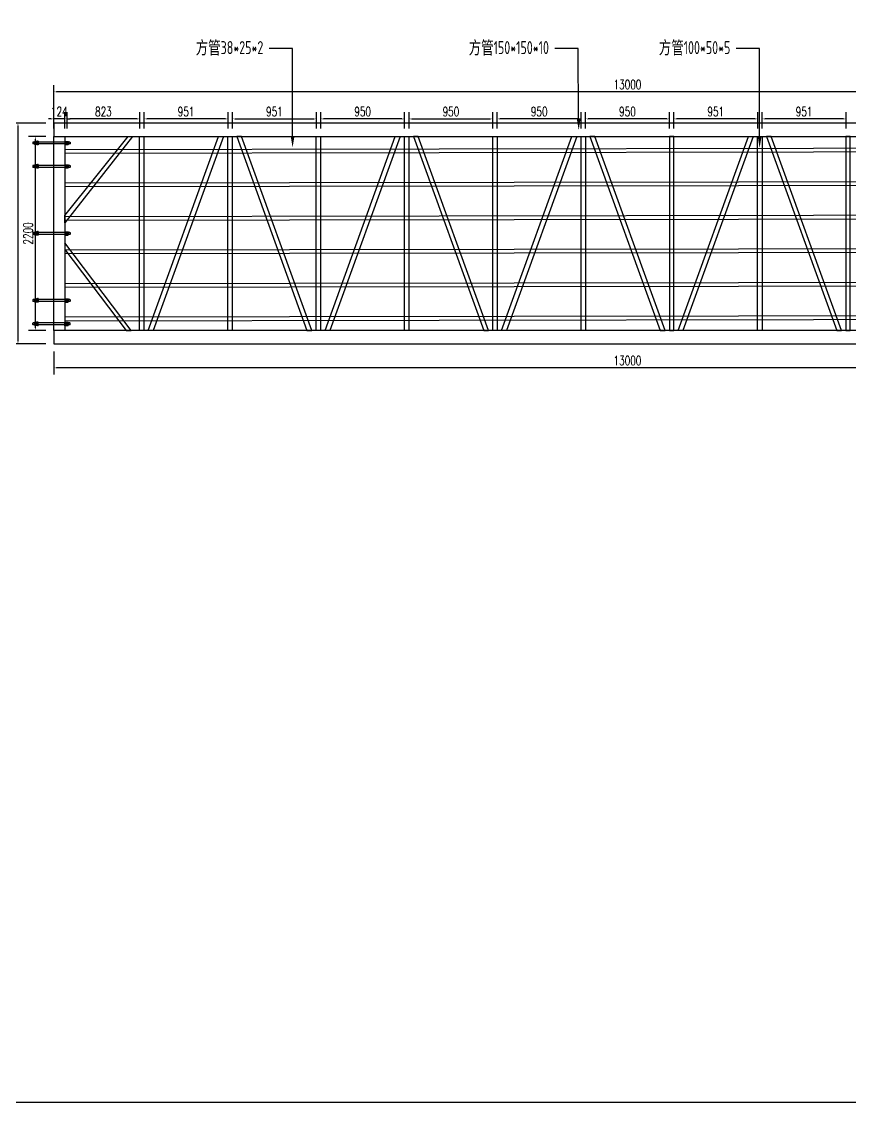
# Model space of a CAD drawing. Header units: millimetres. Extents: x -2430464 to 225692, y -180 to 1805330.
# Drawn here: x -665481 to -656090, y 468490 to 480741 of the extents above; entities that cross this region are included whole.
import ezdxf
from ezdxf import colors
from ezdxf.entities.mleader import LeaderData, LeaderLine
from ezdxf.math import Vec2, Vec3

# ---------------------------------------------------------------- set-up
doc = ezdxf.new("R2010")
doc.units = ezdxf.units.MM
doc.header["$LTSCALE"] = 1000
doc.layers.get('0').update_dxf_attribs({"linetype": 'CONTINUOUS'})
doc.layers.get('DEFPOINTS').update_dxf_attribs({"linetype": 'CONTINUOUS'})
for name, color, linetype in [('W-bridge approach引桥', 4, 'CONTINUOUS'), ('方管150X150X12', 3, 'CONTINUOUS'), ('结构', 1, 'CONTINUOUS')]:
    doc.layers.add(name, color=color, linetype=linetype)
doc.layers.add('成片房屋', color=1, linetype='CONTINUOUS', lineweight=0)
doc.styles.get("Standard").update_dxf_attribs({"font": 'tssdeng.shx', "width": 0.7, "bigfont": 'hztxt.shx'})
doc.styles.add('STANDARD_T3', font='simplex.shx', dxfattribs={"width": 0.7, "bigfont": 'gbcbig.shx'})
doc.dimstyles.new('W&&30', dxfattribs={"dimtxt": 105, "dimasz": 30, "dimexe": 75, "dimexo": 90, "dimgap": 30, "dimtad": 1, "dimdec": 0, "dimzin": 0, "dimdsep": 46, "dimtxsty": 'STANDARD_T3', "dimcen": 0.09, "dimclrd": 1, "dimclre": 1, "dimclrt": 7, "dimazin": 2, "dimtfac": 1, "dimtdec": 0, "dimtix": 1, "dimtmove": 2, "dimatfit": 3, "dimfxl": 0, "dimtolj": 1, "dimtzin": 0, "dimarcsym": 0})

# ---------------------------------------------------------------- blocks, each defined once
blk = doc.blocks.new('*D2914')
at = {"layer": 'DEFPOINTS', "color": 0, "transparency": 16777216}
for p in [(-657090, 479638), (-657090, 479440), (-656139, 479440)]:
    blk.add_point(p, dxfattribs=at)
at = {"layer": '成片房屋', "color": 1, "lineweight": -2, "transparency": 16777216}
for p, q in [((-657090, 479530), (-657090, 479713)), ((-656169, 479638), (-657060, 479638)), ((-656139, 479530), (-656139, 479713))]:
    blk.add_line(p, q, dxfattribs=at)
at = {"layer": '成片房屋', "color": 1, "transparency": 16777216}
for points in [[(-657060, 479643), (-657060, 479633), (-657090, 479638)], [(-656169, 479643), (-656169, 479633), (-656139, 479638)]]:
    blk.add_solid(points, dxfattribs=at)
at = {"layer": '成片房屋', "color": 7, "transparency": 16777216, "insert": (-656614, 479721), "char_height": 105, "attachment_point": 5, "style": 'STANDARD_T3'}
blk.add_mtext('\\A1;951', dxfattribs=at)
blk = doc.blocks.new('*D2915')
at = {"layer": 'DEFPOINTS', "color": 0, "transparency": 16777216}
for p in [(-658091, 479638), (-658091, 479440), (-657140, 479440)]:
    blk.add_point(p, dxfattribs=at)
at = {"layer": '成片房屋', "color": 1, "lineweight": -2, "transparency": 16777216}
for p, q in [((-658091, 479530), (-658091, 479713)), ((-657170, 479638), (-658061, 479638)), ((-657140, 479530), (-657140, 479713))]:
    blk.add_line(p, q, dxfattribs=at)
at = {"layer": '成片房屋', "color": 1, "transparency": 16777216}
for points in [[(-658061, 479643), (-658061, 479633), (-658091, 479638)], [(-657170, 479643), (-657170, 479633), (-657140, 479638)]]:
    blk.add_solid(points, dxfattribs=at)
at = {"layer": '成片房屋', "color": 7, "transparency": 16777216, "insert": (-657615, 479721), "char_height": 105, "attachment_point": 5, "style": 'STANDARD_T3'}
blk.add_mtext('\\A1;951', dxfattribs=at)
blk = doc.blocks.new('*D2916')
at = {"layer": 'DEFPOINTS', "color": 0, "transparency": 16777216}
for p in [(-659091, 479638), (-659091, 479440), (-658141, 479440)]:
    blk.add_point(p, dxfattribs=at)
at = {"layer": '成片房屋', "color": 1, "lineweight": -2, "transparency": 16777216}
for p, q in [((-659091, 479530), (-659091, 479713)), ((-658171, 479638), (-659061, 479638)), ((-658141, 479530), (-658141, 479713))]:
    blk.add_line(p, q, dxfattribs=at)
at = {"layer": '成片房屋', "color": 1, "transparency": 16777216}
for points in [[(-659061, 479643), (-659061, 479633), (-659091, 479638)], [(-658171, 479643), (-658171, 479633), (-658141, 479638)]]:
    blk.add_solid(points, dxfattribs=at)
at = {"layer": '成片房屋', "color": 7, "transparency": 16777216, "insert": (-658616, 479721), "char_height": 105, "attachment_point": 5, "style": 'STANDARD_T3'}
blk.add_mtext('\\A1;950', dxfattribs=at)
blk = doc.blocks.new('*D2917')
at = {"layer": 'DEFPOINTS', "color": 0, "transparency": 16777216}
for p in [(-662091, 479638), (-662091, 479440), (-661141, 479440)]:
    blk.add_point(p, dxfattribs=at)
at = {"layer": '成片房屋', "color": 1, "lineweight": -2, "transparency": 16777216}
for p, q in [((-662091, 479530), (-662091, 479713)), ((-661171, 479638), (-662061, 479638)), ((-661141, 479530), (-661141, 479713))]:
    blk.add_line(p, q, dxfattribs=at)
at = {"layer": '成片房屋', "color": 1, "transparency": 16777216}
for points in [[(-662061, 479643), (-662061, 479633), (-662091, 479638)], [(-661171, 479643), (-661171, 479633), (-661141, 479638)]]:
    blk.add_solid(points, dxfattribs=at)
at = {"layer": '成片房屋', "color": 7, "transparency": 16777216, "insert": (-661616, 479721), "char_height": 105, "attachment_point": 5, "style": 'STANDARD_T3'}
blk.add_mtext('\\A1;950', dxfattribs=at)
blk = doc.blocks.new('*D2918')
at = {"layer": 'DEFPOINTS', "color": 0, "transparency": 16777216}
for p in [(-662141, 479638), (-663092, 479440), (-662141, 479440)]:
    blk.add_point(p, dxfattribs=at)
at = {"layer": '成片房屋', "color": 1, "lineweight": -2, "transparency": 16777216}
for p, q in [((-663092, 479530), (-663092, 479713)), ((-663062, 479638), (-662171, 479638)), ((-662141, 479530), (-662141, 479713))]:
    blk.add_line(p, q, dxfattribs=at)
at = {"layer": '成片房屋', "color": 1, "transparency": 16777216}
for points in [[(-663062, 479643), (-663062, 479633), (-663092, 479638)], [(-662171, 479643), (-662171, 479633), (-662141, 479638)]]:
    blk.add_solid(points, dxfattribs=at)
at = {"layer": '成片房屋', "color": 7, "transparency": 16777216, "insert": (-662616, 479721), "char_height": 105, "attachment_point": 5, "style": 'STANDARD_T3'}
blk.add_mtext('\\A1;951', dxfattribs=at)
blk = doc.blocks.new('*D2919')
at = {"layer": 'DEFPOINTS', "color": 0, "transparency": 16777216}
for p in [(-664093, 479638), (-664093, 479440), (-663142, 479440)]:
    blk.add_point(p, dxfattribs=at)
at = {"layer": '成片房屋', "color": 1, "lineweight": -2, "transparency": 16777216}
for p, q in [((-664093, 479530), (-664093, 479713)), ((-663172, 479638), (-664063, 479638)), ((-663142, 479530), (-663142, 479713))]:
    blk.add_line(p, q, dxfattribs=at)
at = {"layer": '成片房屋', "color": 1, "transparency": 16777216}
for points in [[(-664063, 479643), (-664063, 479633), (-664093, 479638)], [(-663172, 479643), (-663172, 479633), (-663142, 479638)]]:
    blk.add_solid(points, dxfattribs=at)
at = {"layer": '成片房屋', "color": 7, "transparency": 16777216, "insert": (-663617, 479721), "char_height": 105, "attachment_point": 5, "style": 'STANDARD_T3'}
blk.add_mtext('\\A1;951', dxfattribs=at)
blk = doc.blocks.new('*D3056')
at = {"layer": 'DEFPOINTS', "color": 0, "transparency": 16777216}
for p in [(-665116, 479638), (-665116, 479440), (-664992, 479440)]:
    blk.add_point(p, dxfattribs=at)
at = {"layer": '成片房屋', "color": 1, "lineweight": -2, "transparency": 16777216}
for p, q in [((-665146, 479638), (-665176, 479638)), ((-665116, 479530), (-665116, 479713)), ((-664992, 479638), (-665116, 479638)), ((-664992, 479530), (-664992, 479713)), ((-664962, 479638), (-664932, 479638))]:
    blk.add_line(p, q, dxfattribs=at)
at = {"layer": '成片房屋', "color": 1, "transparency": 16777216}
for points in [[(-665146, 479643), (-665146, 479633), (-665116, 479638)], [(-664962, 479643), (-664962, 479633), (-664992, 479638)]]:
    blk.add_solid(points, dxfattribs=at)
at = {"layer": '成片房屋', "color": 7, "transparency": 16777216, "insert": (-665054, 479721), "char_height": 105, "attachment_point": 5, "style": 'STANDARD_T3'}
blk.add_mtext('\\A1;124', dxfattribs=at)
blk = doc.blocks.new('*D2921')
at = {"layer": 'DEFPOINTS', "color": 0, "transparency": 16777216}
for p in [(-665116, 477090), (-652116, 477090), (-665116, 476816)]:
    blk.add_point(p, dxfattribs=at)
at = {"layer": '成片房屋', "color": 1, "lineweight": -2, "transparency": 16777216}
for p, q in [((-665116, 477000), (-665116, 476741)), ((-652116, 477000), (-652116, 476741)), ((-652146, 476816), (-665086, 476816))]:
    blk.add_line(p, q, dxfattribs=at)
at = {"layer": '成片房屋', "color": 1, "transparency": 16777216}
for points in [[(-665086, 476821), (-665086, 476811), (-665116, 476816)], [(-652146, 476821), (-652146, 476811), (-652116, 476816)]]:
    blk.add_solid(points, dxfattribs=at)
at = {"layer": '成片房屋', "color": 7, "transparency": 16777216, "insert": (-658616, 476899), "char_height": 105, "attachment_point": 5, "style": 'STANDARD_T3'}
blk.add_mtext('\\A1;13000', dxfattribs=at)
blk = doc.blocks.new('*D3057')
at = {"layer": 'DEFPOINTS', "color": 0, "transparency": 16777216}
for p in [(-665116, 479945), (-665116, 479590), (-652116, 479590)]:
    blk.add_point(p, dxfattribs=at)
at = {"layer": '成片房屋', "color": 1, "lineweight": -2, "transparency": 16777216}
for p, q in [((-665116, 479680), (-665116, 480020)), ((-652116, 479680), (-652116, 480020)), ((-652146, 479945), (-665086, 479945))]:
    blk.add_line(p, q, dxfattribs=at)
at = {"layer": '成片房屋', "color": 1, "transparency": 16777216}
for points in [[(-665086, 479950), (-665086, 479940), (-665116, 479945)], [(-652146, 479950), (-652146, 479940), (-652116, 479945)]]:
    blk.add_solid(points, dxfattribs=at)
at = {"layer": '成片房屋', "color": 7, "transparency": 16777216, "insert": (-658616, 480028), "char_height": 105, "attachment_point": 5, "style": 'STANDARD_T3'}
blk.add_mtext('\\A1;13000', dxfattribs=at)
blk = doc.blocks.new('*D3058')
at = {"layer": 'DEFPOINTS', "color": 0, "transparency": 16777216}
for p in [(-665116, 479440), (-665326, 477240), (-665116, 477240)]:
    blk.add_point(p, dxfattribs=at)
at = {"layer": '成片房屋', "color": 1, "lineweight": -2, "transparency": 16777216}
for p, q in [((-665206, 479440), (-665401, 479440)), ((-665326, 479410), (-665326, 477270)), ((-665206, 477240), (-665401, 477240))]:
    blk.add_line(p, q, dxfattribs=at)
at = {"layer": '成片房屋', "color": 1, "transparency": 16777216}
for points in [[(-665331, 479410), (-665321, 479410), (-665326, 479440)], [(-665331, 477270), (-665321, 477270), (-665326, 477240)]]:
    blk.add_solid(points, dxfattribs=at)
at = {"layer": '成片房屋', "color": 7, "transparency": 16777216, "insert": (-665408, 478340), "char_height": 105, "attachment_point": 5, "rotation": 90, "style": 'STANDARD_T3'}
blk.add_mtext('\\A1;2200', dxfattribs=at)
blk = doc.blocks.new('*D3059')
at = {"layer": 'DEFPOINTS', "color": 0, "transparency": 16777216}
for p in [(-665116, 479590), (-665522, 477090), (-665116, 477090)]:
    blk.add_point(p, dxfattribs=at)
at = {"layer": '成片房屋', "color": 1, "lineweight": -2, "transparency": 16777216}
for p, q in [((-665206, 479590), (-665597, 479590)), ((-665522, 479560), (-665522, 477120)), ((-665206, 477090), (-665597, 477090))]:
    blk.add_line(p, q, dxfattribs=at)
at = {"layer": '成片房屋', "color": 1, "transparency": 16777216}
for points in [[(-665527, 479560), (-665517, 479560), (-665522, 479590)], [(-665527, 477120), (-665517, 477120), (-665522, 477090)]]:
    blk.add_solid(points, dxfattribs=at)
at = {"layer": '成片房屋', "color": 7, "transparency": 16777216, "insert": (-665604, 478340), "char_height": 105, "attachment_point": 5, "rotation": 90, "style": 'STANDARD_T3'}
blk.add_mtext('\\A1;2500', dxfattribs=at)
blk = doc.blocks.new('*D2908')
at = {"layer": 'DEFPOINTS', "color": 0, "transparency": 16777216}
for p in [(-664966, 479638), (-664966, 479440), (-664143, 479440)]:
    blk.add_point(p, dxfattribs=at)
at = {"layer": '成片房屋', "color": 1, "lineweight": -2, "transparency": 16777216}
for p, q in [((-664966, 479530), (-664966, 479713)), ((-664173, 479638), (-664936, 479638)), ((-664143, 479530), (-664143, 479713))]:
    blk.add_line(p, q, dxfattribs=at)
at = {"layer": '成片房屋', "color": 1, "transparency": 16777216}
for points in [[(-664936, 479643), (-664936, 479633), (-664966, 479638)], [(-664173, 479643), (-664173, 479633), (-664143, 479638)]]:
    blk.add_solid(points, dxfattribs=at)
at = {"layer": '成片房屋', "color": 7, "transparency": 16777216, "insert": (-664554, 479721), "char_height": 105, "attachment_point": 5, "style": 'STANDARD_T3'}
blk.add_mtext('\\A1;823', dxfattribs=at)
blk = doc.blocks.new('*D2909')
at = {"layer": 'DEFPOINTS', "color": 0, "transparency": 16777216}
for p in [(-660141, 479638), (-661091, 479440), (-660141, 479440)]:
    blk.add_point(p, dxfattribs=at)
at = {"layer": '成片房屋', "color": 1, "lineweight": -2, "transparency": 16777216}
for p, q in [((-661091, 479530), (-661091, 479713)), ((-661061, 479638), (-660171, 479638)), ((-660141, 479530), (-660141, 479713))]:
    blk.add_line(p, q, dxfattribs=at)
at = {"layer": '成片房屋', "color": 1, "transparency": 16777216}
for points in [[(-661061, 479643), (-661061, 479633), (-661091, 479638)], [(-660171, 479643), (-660171, 479633), (-660141, 479638)]]:
    blk.add_solid(points, dxfattribs=at)
at = {"layer": '成片房屋', "color": 7, "transparency": 16777216, "insert": (-660616, 479721), "char_height": 105, "attachment_point": 5, "style": 'STANDARD_T3'}
blk.add_mtext('\\A1;950', dxfattribs=at)
blk = doc.blocks.new('*D2910')
at = {"layer": 'DEFPOINTS', "color": 0, "transparency": 16777216}
for p in [(-660091, 479638), (-660091, 479440), (-659141, 479440)]:
    blk.add_point(p, dxfattribs=at)
at = {"layer": '成片房屋', "color": 1, "lineweight": -2, "transparency": 16777216}
for p, q in [((-660091, 479530), (-660091, 479713)), ((-659171, 479638), (-660061, 479638)), ((-659141, 479530), (-659141, 479713))]:
    blk.add_line(p, q, dxfattribs=at)
at = {"layer": '成片房屋', "color": 1, "transparency": 16777216}
for points in [[(-660061, 479643), (-660061, 479633), (-660091, 479638)], [(-659171, 479643), (-659171, 479633), (-659141, 479638)]]:
    blk.add_solid(points, dxfattribs=at)
at = {"layer": '成片房屋', "color": 7, "transparency": 16777216, "insert": (-659616, 479721), "char_height": 105, "attachment_point": 5, "style": 'STANDARD_T3'}
blk.add_mtext('\\A1;950', dxfattribs=at)
blk = doc.blocks.new('*U2833')
at = {"layer": 'W-bridge approach引桥', "color": 0}
blk.add_lwpolyline([(-6363, 29), (6363, 9), (6363, -29), (-6363, -9)], close=True, dxfattribs=at)
blk = doc.blocks.new('*U2834')
at = {"color": 0, "linetype": 'ByBlock', "lineweight": -2, "transparency": 16777216}
for p in [(0, 0), (0, -380), (0, -760), (0, -1140), (0, -1520), (0, -1900)]:
    blk.add_blockref('*U2833', p, dxfattribs=at)

msp = doc.modelspace()

# ---------------------------------------------------------------- linework, layer by layer
msp.add_lwpolyline([(-731236.81, 499898.83), (-646425.27, 499898.83), (-646425.27, 468489.87), (-731236.81, 468489.87)], close=True)
for points in [[(-665349.9, 479376.07), (-665351.96, 479374.01)], [(-665351.96, 479374.01), (-665351.96, 479356.14)], [(-665349.9, 479354.07), (-665351.96, 479356.14)], [(-664934.02, 479376.07), (-665349.9, 479376.07)], [(-664934.02, 479354.07), (-665349.9, 479354.07)], [(-665333.21, 479378.57), (-665333.21, 479351.58)], [(-665319.46, 479383.07), (-665330.46, 479383.07)], [(-665319.46, 479374.07), (-665330.46, 479374.07)], [(-665319.46, 479356.08), (-665330.46, 479356.08)], [(-665319.46, 479347.08), (-665330.46, 479347.08)], [(-665316.71, 479378.57), (-665316.71, 479351.58)], [(-665316.71, 479378.57), (-665316.71, 479351.58)], [(-665302.96, 479383.07), (-665313.96, 479383.07)], [(-665302.96, 479374.07), (-665313.96, 479374.07)], [(-665302.96, 479356.08), (-665313.96, 479356.08)], [(-665302.96, 479347.08), (-665313.96, 479347.08)], [(-665300.21, 479385.7), (-665300.21, 479344.45)], [(-665296.08, 479385.7), (-665300.21, 479385.7)], [(-665300.21, 479378.57), (-665300.21, 479351.58)], [(-665296.08, 479344.45), (-665300.21, 479344.45)], [(-665296.08, 479385.7), (-665296.08, 479344.45)], [(-665296.08, 479385.7), (-665296.08, 479344.45)], [(-665291.96, 479385.7), (-665296.08, 479385.7)], [(-665291.96, 479344.45), (-665296.08, 479344.45)], [(-665291.96, 479385.7), (-665291.96, 479344.45)], [(-664991.96, 479385.7), (-664987.83, 479385.7)], [(-664991.96, 479385.7), (-664991.96, 479344.45)], [(-664991.96, 479344.45), (-664987.83, 479344.45)], [(-664987.83, 479385.7), (-664983.71, 479385.7)], [(-664987.83, 479385.7), (-664987.83, 479344.45)], [(-664987.83, 479385.7), (-664987.83, 479344.45)], [(-664987.83, 479344.45), (-664983.71, 479344.45)], [(-664983.71, 479385.7), (-664983.71, 479344.45)], [(-664983.71, 479378.57), (-664983.71, 479351.58)], [(-664980.96, 479383.07), (-664969.96, 479383.07)], [(-664980.96, 479374.07), (-664969.96, 479374.07)], [(-664980.96, 479356.08), (-664969.96, 479356.08)], [(-664980.96, 479347.08), (-664969.96, 479347.08)], [(-664967.21, 479378.57), (-664967.21, 479351.58)], [(-664967.21, 479378.57), (-664967.21, 479351.58)], [(-664964.46, 479383.07), (-664953.46, 479383.07)], [(-664964.46, 479374.07), (-664953.46, 479374.07)], [(-664964.46, 479356.08), (-664953.46, 479356.08)], [(-664964.46, 479347.08), (-664953.46, 479347.08)], [(-664950.71, 479378.57), (-664950.71, 479351.58)], [(-664934.02, 479376.07), (-664931.96, 479374.01)], [(-664934.02, 479354.07), (-664931.96, 479356.14)], [(-664931.96, 479374.01), (-664931.96, 479356.14)], [(-665349.9, 479111.13), (-665351.96, 479109.07)], [(-665351.96, 479109.07), (-665351.96, 479091.19)], [(-665349.9, 479089.13), (-665351.96, 479091.19)], [(-664934.02, 479111.13), (-665349.9, 479111.13)], [(-664934.02, 479089.13), (-665349.9, 479089.13)], [(-665333.21, 479113.62), (-665333.21, 479086.64)], [(-665319.46, 479118.12), (-665330.46, 479118.12)], [(-665319.46, 479109.13), (-665330.46, 479109.13)], [(-665319.46, 479091.13), (-665330.46, 479091.13)], [(-665319.46, 479082.14), (-665330.46, 479082.14)], [(-665316.71, 479113.62), (-665316.71, 479086.64)], [(-665316.71, 479113.62), (-665316.71, 479086.64)], [(-665302.96, 479118.12), (-665313.96, 479118.12)], [(-665302.96, 479109.13), (-665313.96, 479109.13)], [(-665302.96, 479091.13), (-665313.96, 479091.13)], [(-665302.96, 479082.14), (-665313.96, 479082.14)], [(-665300.21, 479120.75), (-665300.21, 479079.5)], [(-665296.08, 479120.75), (-665300.21, 479120.75)], [(-665300.21, 479113.62), (-665300.21, 479086.64)], [(-665296.08, 479079.5), (-665300.21, 479079.5)], [(-665296.08, 479120.75), (-665296.08, 479079.5)], [(-665296.08, 479120.75), (-665296.08, 479079.5)], [(-665291.96, 479120.75), (-665296.08, 479120.75)], [(-665291.96, 479079.5), (-665296.08, 479079.5)], [(-665291.96, 479120.75), (-665291.96, 479079.5)], [(-664991.96, 479120.75), (-664987.83, 479120.75)], [(-664991.96, 479120.75), (-664991.96, 479079.5)], [(-664991.96, 479079.5), (-664987.83, 479079.5)], [(-664987.83, 479120.75), (-664983.71, 479120.75)], [(-664987.83, 479120.75), (-664987.83, 479079.5)], [(-664987.83, 479120.75), (-664987.83, 479079.5)], [(-664987.83, 479079.5), (-664983.71, 479079.5)], [(-664983.71, 479120.75), (-664983.71, 479079.5)], [(-664983.71, 479113.62), (-664983.71, 479086.64)], [(-664980.96, 479118.12), (-664969.96, 479118.12)], [(-664980.96, 479109.13), (-664969.96, 479109.13)], [(-664980.96, 479091.13), (-664969.96, 479091.13)], [(-664980.96, 479082.14), (-664969.96, 479082.14)], [(-664967.21, 479113.62), (-664967.21, 479086.64)], [(-664967.21, 479113.62), (-664967.21, 479086.64)], [(-664964.46, 479118.12), (-664953.46, 479118.12)], [(-664964.46, 479109.13), (-664953.46, 479109.13)], [(-664964.46, 479091.13), (-664953.46, 479091.13)], [(-664964.46, 479082.14), (-664953.46, 479082.14)], [(-664950.71, 479113.62), (-664950.71, 479086.64)], [(-664934.02, 479111.13), (-664931.96, 479109.07)], [(-664934.02, 479089.13), (-664931.96, 479091.19)], [(-664931.96, 479109.07), (-664931.96, 479091.19)], [(-665349.9, 478351.13), (-665351.96, 478349.07)], [(-665351.96, 478349.07), (-665351.96, 478331.19)], [(-665349.9, 478329.13), (-665351.96, 478331.19)], [(-664934.02, 478351.13), (-665349.9, 478351.13)], [(-664934.02, 478329.13), (-665349.9, 478329.13)], [(-665333.21, 478353.62), (-665333.21, 478326.64)], [(-665319.46, 478358.12), (-665330.46, 478358.12)], [(-665319.46, 478349.13), (-665330.46, 478349.13)], [(-665319.46, 478331.13), (-665330.46, 478331.13)], [(-665319.46, 478322.14), (-665330.46, 478322.14)], [(-665316.71, 478353.62), (-665316.71, 478326.64)], [(-665316.71, 478353.62), (-665316.71, 478326.64)], [(-665302.96, 478358.12), (-665313.96, 478358.12)], [(-665302.96, 478349.13), (-665313.96, 478349.13)], [(-665302.96, 478331.13), (-665313.96, 478331.13)], [(-665302.96, 478322.14), (-665313.96, 478322.14)], [(-665300.21, 478360.75), (-665300.21, 478319.5)], [(-665296.08, 478360.75), (-665300.21, 478360.75)], [(-665300.21, 478353.62), (-665300.21, 478326.64)], [(-665296.08, 478319.5), (-665300.21, 478319.5)], [(-665296.08, 478360.75), (-665296.08, 478319.5)], [(-665296.08, 478360.75), (-665296.08, 478319.5)], [(-665291.96, 478360.75), (-665296.08, 478360.75)], [(-665291.96, 478319.5), (-665296.08, 478319.5)], [(-665291.96, 478360.75), (-665291.96, 478319.5)], [(-664991.96, 478360.75), (-664987.83, 478360.75)], [(-664991.96, 478360.75), (-664991.96, 478319.5)], [(-664991.96, 478319.5), (-664987.83, 478319.5)], [(-664987.83, 478360.75), (-664983.71, 478360.75)], [(-664987.83, 478360.75), (-664987.83, 478319.5)], [(-664987.83, 478360.75), (-664987.83, 478319.5)], [(-664987.83, 478319.5), (-664983.71, 478319.5)], [(-664983.71, 478360.75), (-664983.71, 478319.5)], [(-664983.71, 478353.62), (-664983.71, 478326.64)], [(-664980.96, 478358.12), (-664969.96, 478358.12)], [(-664980.96, 478349.13), (-664969.96, 478349.13)], [(-664980.96, 478331.13), (-664969.96, 478331.13)], [(-664980.96, 478322.14), (-664969.96, 478322.14)], [(-664967.21, 478353.62), (-664967.21, 478326.64)], [(-664967.21, 478353.62), (-664967.21, 478326.64)], [(-664964.46, 478358.12), (-664953.46, 478358.12)], [(-664964.46, 478349.13), (-664953.46, 478349.13)], [(-664964.46, 478331.13), (-664953.46, 478331.13)], [(-664964.46, 478322.14), (-664953.46, 478322.14)], [(-664950.71, 478353.62), (-664950.71, 478326.64)], [(-664934.02, 478351.13), (-664931.96, 478349.07)], [(-664934.02, 478329.13), (-664931.96, 478331.19)], [(-664931.96, 478349.07), (-664931.96, 478331.19)], [(-665349.9, 477591.13), (-665351.96, 477589.07)], [(-665351.96, 477589.07), (-665351.96, 477571.19)], [(-665349.9, 477569.13), (-665351.96, 477571.19)], [(-664934.02, 477591.13), (-665349.9, 477591.13)], [(-664934.02, 477569.13), (-665349.9, 477569.13)], [(-665333.21, 477593.62), (-665333.21, 477566.64)], [(-665319.46, 477598.12), (-665330.46, 477598.12)], [(-665319.46, 477589.13), (-665330.46, 477589.13)], [(-665319.46, 477571.13), (-665330.46, 477571.13)], [(-665319.46, 477562.14), (-665330.46, 477562.14)], [(-665316.71, 477593.62), (-665316.71, 477566.64)], [(-665316.71, 477593.62), (-665316.71, 477566.64)], [(-665302.96, 477598.12), (-665313.96, 477598.12)], [(-665302.96, 477589.13), (-665313.96, 477589.13)], [(-665302.96, 477571.13), (-665313.96, 477571.13)], [(-665302.96, 477562.14), (-665313.96, 477562.14)], [(-665300.21, 477600.75), (-665300.21, 477559.5)], [(-665296.08, 477600.75), (-665300.21, 477600.75)], [(-665300.21, 477593.62), (-665300.21, 477566.64)], [(-665296.08, 477559.5), (-665300.21, 477559.5)], [(-665296.08, 477600.75), (-665296.08, 477559.5)], [(-665296.08, 477600.75), (-665296.08, 477559.5)], [(-665291.96, 477600.75), (-665296.08, 477600.75)], [(-665291.96, 477559.5), (-665296.08, 477559.5)], [(-665291.96, 477600.75), (-665291.96, 477559.5)], [(-664991.96, 477600.75), (-664987.83, 477600.75)], [(-664991.96, 477600.75), (-664991.96, 477559.5)], [(-664991.96, 477559.5), (-664987.83, 477559.5)], [(-664987.83, 477600.75), (-664983.71, 477600.75)], [(-664987.83, 477600.75), (-664987.83, 477559.5)], [(-664987.83, 477600.75), (-664987.83, 477559.5)], [(-664987.83, 477559.5), (-664983.71, 477559.5)], [(-664983.71, 477600.75), (-664983.71, 477559.5)], [(-664983.71, 477593.62), (-664983.71, 477566.64)], [(-664980.96, 477598.12), (-664969.96, 477598.12)], [(-664980.96, 477589.13), (-664969.96, 477589.13)], [(-664980.96, 477571.13), (-664969.96, 477571.13)], [(-664980.96, 477562.14), (-664969.96, 477562.14)], [(-664967.21, 477593.62), (-664967.21, 477566.64)], [(-664967.21, 477593.62), (-664967.21, 477566.64)], [(-664964.46, 477598.12), (-664953.46, 477598.12)], [(-664964.46, 477589.13), (-664953.46, 477589.13)], [(-664964.46, 477571.13), (-664953.46, 477571.13)], [(-664964.46, 477562.14), (-664953.46, 477562.14)], [(-664950.71, 477593.62), (-664950.71, 477566.64)], [(-664934.02, 477591.13), (-664931.96, 477589.07)], [(-664934.02, 477569.13), (-664931.96, 477571.19)], [(-664931.96, 477589.07), (-664931.96, 477571.19)], [(-665349.9, 477326.07), (-665351.96, 477324.01)], [(-665351.96, 477306.14), (-665351.96, 477324.01)], [(-664934.02, 477326.07), (-665349.9, 477326.07)], [(-665333.21, 477301.58), (-665333.21, 477328.57)], [(-665319.46, 477333.07), (-665330.46, 477333.07)], [(-665319.46, 477324.07), (-665330.46, 477324.07)], [(-665316.71, 477301.58), (-665316.71, 477328.57)], [(-665316.71, 477301.58), (-665316.71, 477328.57)], [(-665302.96, 477333.07), (-665313.96, 477333.07)], [(-665302.96, 477324.07), (-665313.96, 477324.07)], [(-665300.21, 477294.45), (-665300.21, 477335.7)], [(-665296.08, 477335.7), (-665300.21, 477335.7)], [(-665300.21, 477301.58), (-665300.21, 477328.57)], [(-665296.08, 477294.45), (-665296.08, 477335.7)], [(-665296.08, 477294.45), (-665296.08, 477335.7)], [(-665291.96, 477335.7), (-665296.08, 477335.7)], [(-665291.96, 477294.45), (-665291.96, 477335.7)], [(-664991.96, 477294.45), (-664991.96, 477335.7)], [(-664991.96, 477335.7), (-664987.83, 477335.7)], [(-664987.83, 477294.45), (-664987.83, 477335.7)], [(-664987.83, 477335.7), (-664983.71, 477335.7)], [(-664987.83, 477294.45), (-664987.83, 477335.7)], [(-664983.71, 477294.45), (-664983.71, 477335.7)], [(-664983.71, 477301.58), (-664983.71, 477328.57)], [(-664980.96, 477333.07), (-664969.96, 477333.07)], [(-664980.96, 477324.07), (-664969.96, 477324.07)], [(-664967.21, 477301.58), (-664967.21, 477328.57)], [(-664967.21, 477301.58), (-664967.21, 477328.57)], [(-664964.46, 477333.07), (-664953.46, 477333.07)], [(-664964.46, 477324.07), (-664953.46, 477324.07)], [(-664950.71, 477301.58), (-664950.71, 477328.57)], [(-664934.02, 477326.07), (-664931.96, 477324.01)], [(-664931.96, 477306.14), (-664931.96, 477324.01)], [(-665349.9, 477304.07), (-665351.96, 477306.14)], [(-664934.02, 477304.07), (-665349.9, 477304.07)], [(-665319.46, 477306.08), (-665330.46, 477306.08)], [(-665319.46, 477297.08), (-665330.46, 477297.08)], [(-665302.96, 477306.08), (-665313.96, 477306.08)], [(-665302.96, 477297.08), (-665313.96, 477297.08)], [(-665296.08, 477294.45), (-665300.21, 477294.45)], [(-665291.96, 477294.45), (-665296.08, 477294.45)], [(-664991.96, 477294.45), (-664987.83, 477294.45)], [(-664987.83, 477294.45), (-664983.71, 477294.45)], [(-664980.96, 477306.08), (-664969.96, 477306.08)], [(-664980.96, 477297.08), (-664969.96, 477297.08)], [(-664964.46, 477306.08), (-664953.46, 477306.08)], [(-664964.46, 477297.08), (-664953.46, 477297.08)], [(-664934.02, 477304.07), (-664931.96, 477306.14)]]:
    msp.add_lwpolyline(points)
for points in [[(-665330.46, 479374.07, -0.61176954), (-665330.46, 479383.07, -0.61176954)], [(-665330.46, 479356.07, -0.30585808), (-665330.46, 479374.07, -0.30585808)], [(-665330.46, 479347.08, -0.61176954), (-665330.46, 479356.08, -0.61176954)], [(-665319.46, 479374.07, 0.61176954), (-665319.46, 479383.07, 0.61176954)], [(-665319.46, 479356.07, 0.30585808), (-665319.46, 479374.07, 0.30585808)], [(-665319.46, 479347.08, 0.61176954), (-665319.46, 479356.08, 0.61176954)], [(-665313.96, 479374.07, -0.61176954), (-665313.96, 479383.07, -0.61176954)], [(-665313.96, 479356.07, -0.30585808), (-665313.96, 479374.07, -0.30585808)], [(-665313.96, 479347.08, -0.61176954), (-665313.96, 479356.08, -0.61176954)], [(-665302.96, 479374.07, 0.61176954), (-665302.96, 479383.07, 0.61176954)], [(-665302.96, 479356.07, 0.30585808), (-665302.96, 479374.07, 0.30585808)], [(-665302.96, 479347.08, 0.61176954), (-665302.96, 479356.08, 0.61176954)], [(-664980.96, 479374.07, -0.61176954), (-664980.96, 479383.07, -0.61176954)], [(-664980.96, 479356.07, -0.30585808), (-664980.96, 479374.07, -0.30585808)], [(-664980.96, 479347.08, -0.61176954), (-664980.96, 479356.08, -0.61176954)], [(-664969.96, 479374.07, 0.61176954), (-664969.96, 479383.07, 0.61176954)], [(-664969.96, 479356.07, 0.30585808), (-664969.96, 479374.07, 0.30585808)], [(-664969.96, 479347.08, 0.61176954), (-664969.96, 479356.08, 0.61176954)], [(-664964.46, 479374.07, -0.61176954), (-664964.46, 479383.07, -0.61176954)], [(-664964.46, 479356.07, -0.30585808), (-664964.46, 479374.07, -0.30585808)], [(-664964.46, 479347.08, -0.61176954), (-664964.46, 479356.08, -0.61176954)], [(-664953.46, 479374.07, 0.61176954), (-664953.46, 479383.07, 0.61176954)], [(-664953.46, 479356.07, 0.30585808), (-664953.46, 479374.07, 0.30585808)], [(-664953.46, 479347.08, 0.61176954), (-664953.46, 479356.08, 0.61176954)], [(-665330.46, 479109.12, -0.61176954), (-665330.46, 479118.12, -0.61176954)], [(-665330.46, 479091.13, -0.30585808), (-665330.46, 479109.13, -0.30585808)], [(-665330.46, 479082.14, -0.61176954), (-665330.46, 479091.13, -0.61176954)], [(-665319.46, 479109.12, 0.61176954), (-665319.46, 479118.12, 0.61176954)], [(-665319.46, 479091.13, 0.30585808), (-665319.46, 479109.13, 0.30585808)], [(-665319.46, 479082.14, 0.61176954), (-665319.46, 479091.13, 0.61176954)], [(-665313.96, 479109.12, -0.61176954), (-665313.96, 479118.12, -0.61176954)], [(-665313.96, 479091.13, -0.30585808), (-665313.96, 479109.13, -0.30585808)], [(-665313.96, 479082.14, -0.61176954), (-665313.96, 479091.13, -0.61176954)], [(-665302.96, 479109.12, 0.61176954), (-665302.96, 479118.12, 0.61176954)], [(-665302.96, 479091.13, 0.30585808), (-665302.96, 479109.13, 0.30585808)], [(-665302.96, 479082.14, 0.61176954), (-665302.96, 479091.13, 0.61176954)], [(-664980.96, 479109.12, -0.61176954), (-664980.96, 479118.12, -0.61176954)], [(-664980.96, 479091.13, -0.30585808), (-664980.96, 479109.13, -0.30585808)], [(-664980.96, 479082.14, -0.61176954), (-664980.96, 479091.13, -0.61176954)], [(-664969.96, 479109.12, 0.61176954), (-664969.96, 479118.12, 0.61176954)], [(-664969.96, 479091.13, 0.30585808), (-664969.96, 479109.13, 0.30585808)], [(-664969.96, 479082.14, 0.61176954), (-664969.96, 479091.13, 0.61176954)], [(-664964.46, 479109.12, -0.61176954), (-664964.46, 479118.12, -0.61176954)], [(-664964.46, 479091.13, -0.30585808), (-664964.46, 479109.13, -0.30585808)], [(-664964.46, 479082.14, -0.61176954), (-664964.46, 479091.13, -0.61176954)], [(-664953.46, 479109.12, 0.61176954), (-664953.46, 479118.12, 0.61176954)], [(-664953.46, 479091.13, 0.30585808), (-664953.46, 479109.13, 0.30585808)], [(-664953.46, 479082.14, 0.61176954), (-664953.46, 479091.13, 0.61176954)], [(-665330.46, 478349.12, -0.61176954), (-665330.46, 478358.12, -0.61176954)], [(-665330.46, 478331.13, -0.30585808), (-665330.46, 478349.13, -0.30585808)], [(-665330.46, 478322.14, -0.61176954), (-665330.46, 478331.13, -0.61176954)], [(-665319.46, 478349.12, 0.61176954), (-665319.46, 478358.12, 0.61176954)], [(-665319.46, 478331.13, 0.30585808), (-665319.46, 478349.13, 0.30585808)], [(-665319.46, 478322.14, 0.61176954), (-665319.46, 478331.13, 0.61176954)], [(-665313.96, 478349.12, -0.61176954), (-665313.96, 478358.12, -0.61176954)], [(-665313.96, 478331.13, -0.30585808), (-665313.96, 478349.13, -0.30585808)], [(-665313.96, 478322.14, -0.61176954), (-665313.96, 478331.13, -0.61176954)], [(-665302.96, 478349.12, 0.61176954), (-665302.96, 478358.12, 0.61176954)], [(-665302.96, 478331.13, 0.30585808), (-665302.96, 478349.13, 0.30585808)], [(-665302.96, 478322.14, 0.61176954), (-665302.96, 478331.13, 0.61176954)], [(-664980.96, 478349.12, -0.61176954), (-664980.96, 478358.12, -0.61176954)], [(-664980.96, 478331.13, -0.30585808), (-664980.96, 478349.13, -0.30585808)], [(-664980.96, 478322.14, -0.61176954), (-664980.96, 478331.13, -0.61176954)], [(-664969.96, 478349.12, 0.61176954), (-664969.96, 478358.12, 0.61176954)], [(-664969.96, 478331.13, 0.30585808), (-664969.96, 478349.13, 0.30585808)], [(-664969.96, 478322.14, 0.61176954), (-664969.96, 478331.13, 0.61176954)], [(-664964.46, 478349.12, -0.61176954), (-664964.46, 478358.12, -0.61176954)], [(-664964.46, 478331.13, -0.30585808), (-664964.46, 478349.13, -0.30585808)], [(-664964.46, 478322.14, -0.61176954), (-664964.46, 478331.13, -0.61176954)], [(-664953.46, 478349.12, 0.61176954), (-664953.46, 478358.12, 0.61176954)], [(-664953.46, 478331.13, 0.30585808), (-664953.46, 478349.13, 0.30585808)], [(-664953.46, 478322.14, 0.61176954), (-664953.46, 478331.13, 0.61176954)], [(-665330.46, 477589.12, -0.61176954), (-665330.46, 477598.12, -0.61176954)], [(-665330.46, 477571.13, -0.30585808), (-665330.46, 477589.13, -0.30585808)], [(-665330.46, 477562.14, -0.61176954), (-665330.46, 477571.13, -0.61176954)], [(-665319.46, 477589.12, 0.61176954), (-665319.46, 477598.12, 0.61176954)], [(-665319.46, 477571.13, 0.30585808), (-665319.46, 477589.13, 0.30585808)], [(-665319.46, 477562.14, 0.61176954), (-665319.46, 477571.13, 0.61176954)], [(-665313.96, 477589.12, -0.61176954), (-665313.96, 477598.12, -0.61176954)], [(-665313.96, 477571.13, -0.30585808), (-665313.96, 477589.13, -0.30585808)], [(-665313.96, 477562.14, -0.61176954), (-665313.96, 477571.13, -0.61176954)], [(-665302.96, 477589.12, 0.61176954), (-665302.96, 477598.12, 0.61176954)], [(-665302.96, 477571.13, 0.30585808), (-665302.96, 477589.13, 0.30585808)], [(-665302.96, 477562.14, 0.61176954), (-665302.96, 477571.13, 0.61176954)], [(-664980.96, 477589.12, -0.61176954), (-664980.96, 477598.12, -0.61176954)], [(-664980.96, 477571.13, -0.30585808), (-664980.96, 477589.13, -0.30585808)], [(-664980.96, 477562.14, -0.61176954), (-664980.96, 477571.13, -0.61176954)], [(-664969.96, 477589.12, 0.61176954), (-664969.96, 477598.12, 0.61176954)], [(-664969.96, 477571.13, 0.30585808), (-664969.96, 477589.13, 0.30585808)], [(-664969.96, 477562.14, 0.61176954), (-664969.96, 477571.13, 0.61176954)], [(-664964.46, 477589.12, -0.61176954), (-664964.46, 477598.12, -0.61176954)], [(-664964.46, 477571.13, -0.30585808), (-664964.46, 477589.13, -0.30585808)], [(-664964.46, 477562.14, -0.61176954), (-664964.46, 477571.13, -0.61176954)], [(-664953.46, 477589.12, 0.61176954), (-664953.46, 477598.12, 0.61176954)], [(-664953.46, 477571.13, 0.30585808), (-664953.46, 477589.13, 0.30585808)], [(-664953.46, 477562.14, 0.61176954), (-664953.46, 477571.13, 0.61176954)], [(-665330.46, 477333.07, 0.61176954), (-665330.46, 477324.07, 0.61176954)], [(-665330.46, 477324.07, 0.30585808), (-665330.46, 477306.07, 0.30585808)], [(-665319.46, 477333.07, -0.61176954), (-665319.46, 477324.07, -0.61176954)], [(-665319.46, 477324.07, -0.30585808), (-665319.46, 477306.07, -0.30585808)], [(-665313.96, 477333.07, 0.61176954), (-665313.96, 477324.07, 0.61176954)], [(-665313.96, 477324.07, 0.30585808), (-665313.96, 477306.07, 0.30585808)], [(-665302.96, 477333.07, -0.61176954), (-665302.96, 477324.07, -0.61176954)], [(-665302.96, 477324.07, -0.30585808), (-665302.96, 477306.07, -0.30585808)], [(-664980.96, 477333.07, 0.61176954), (-664980.96, 477324.07, 0.61176954)], [(-664980.96, 477324.07, 0.30585808), (-664980.96, 477306.07, 0.30585808)], [(-664969.96, 477333.07, -0.61176954), (-664969.96, 477324.07, -0.61176954)], [(-664969.96, 477324.07, -0.30585808), (-664969.96, 477306.07, -0.30585808)], [(-664964.46, 477333.07, 0.61176954), (-664964.46, 477324.07, 0.61176954)], [(-664964.46, 477324.07, 0.30585808), (-664964.46, 477306.07, 0.30585808)], [(-664953.46, 477333.07, -0.61176954), (-664953.46, 477324.07, -0.61176954)], [(-664953.46, 477324.07, -0.30585808), (-664953.46, 477306.07, -0.30585808)], [(-665330.46, 477306.08, 0.61176954), (-665330.46, 477297.08, 0.61176954)], [(-665319.46, 477306.08, -0.61176954), (-665319.46, 477297.08, -0.61176954)], [(-665313.96, 477306.08, 0.61176954), (-665313.96, 477297.08, 0.61176954)], [(-665302.96, 477306.08, -0.61176954), (-665302.96, 477297.08, -0.61176954)], [(-664980.96, 477306.08, 0.61176954), (-664980.96, 477297.08, 0.61176954)], [(-664969.96, 477306.08, -0.61176954), (-664969.96, 477297.08, -0.61176954)], [(-664964.46, 477306.08, 0.61176954), (-664964.46, 477297.08, 0.61176954)], [(-664953.46, 477306.08, -0.61176954), (-664953.46, 477297.08, -0.61176954)]]:
    msp.add_lwpolyline(points, format="xyb")
at = {"layer": '方管150X150X12'}
for points in [[(-652115.96, 479590.07), (-665115.96, 479590.07), (-665115.96, 479440.07), (-652265.96, 479440.07)], [(-664991.96, 479440.07), (-664991.96, 477240.07), (-665115.96, 477240.07), (-665115.96, 479440.07)], [(-652265.96, 477240.07), (-665115.96, 477240.07), (-665115.96, 477090.07), (-652115.96, 477090.07)]]:
    msp.add_lwpolyline(points, close=True, dxfattribs=at)
at = {"layer": '结构'}
for points in [[(-664222.66, 479440.07), (-664991.78, 478460), (-664991.78, 478542.15), (-664274.79, 479440.07)], [(-664094.96, 479440.07), (-664094.96, 477240.07), (-664144.96, 477240.07), (-664144.96, 479440.07)], [(-663193.96, 479440.07), (-663990.78, 477240.07), (-664044.96, 477240.07), (-663248.17, 479440.07)], [(-663093.96, 479440.07), (-663093.96, 477240.07), (-663143.96, 477240.07), (-663143.96, 479440.07)], [(-663043.96, 479440.07), (-662247.13, 477240.07), (-662192.96, 477240.07), (-662989.75, 479440.07)], [(-662092.96, 479440.07), (-662092.96, 477240.07), (-662142.96, 477240.07), (-662142.96, 479440.07)], [(-661191.96, 479440.07), (-661988.78, 477240.07), (-662042.96, 477240.07), (-661246.17, 479440.07)], [(-661091.96, 479440.07), (-661091.96, 477240.07), (-661141.96, 477240.07), (-661141.96, 479440.07)], [(-661041.96, 479440.07), (-660245.13, 477240.07), (-660190.96, 477240.07), (-660987.75, 479440.07)], [(-660090.96, 479440.07), (-660090.96, 477240.07), (-660140.96, 477240.07), (-660140.96, 479440.07)], [(-659190.96, 479440.07), (-659987.78, 477240.07), (-660041.96, 477240.07), (-659245.17, 479440.07)], [(-659090.96, 479440.07), (-659090.96, 477240.07), (-659140.96, 477240.07), (-659140.96, 479440.07)], [(-659040.96, 479440.07), (-658244.13, 477240.07), (-658189.96, 477240.07), (-658986.75, 479440.07)], [(-658140.96, 479440.07), (-658140.96, 477240.07), (-658090.96, 477240.07), (-658090.96, 479440.07)], [(-657189.96, 479440.07), (-657986.78, 477240.07), (-658040.96, 477240.07), (-657244.17, 479440.07)], [(-657090.96, 479440.07), (-657090.96, 477240.07), (-657140.96, 477240.07), (-657140.96, 479440.07)], [(-657041.96, 479440.07), (-656245.13, 477240.07), (-656190.96, 477240.07), (-656987.75, 479440.07)], [(-656140.96, 479440.07), (-656140.96, 477240.07), (-656090.96, 477240.07), (-656090.96, 479440.07)], [(-664239.09, 477240.07), (-664991.96, 478233.5), (-664991.96, 478157.17), (-664294.29, 477240.07)]]:
    msp.add_lwpolyline(points, close=True, dxfattribs=at)

# ---------------------------------------------------------------- block references
at = {"xscale": -1}
msp.add_blockref('*U2834', (-658628.96, 479280.07), dxfattribs=at)

# ---------------------------------------------------------------- dimensions: what is measured, and where the dimension line sits
at = {"layer": '成片房屋', "color": 1}
for base, p1, p2, angle, picture, middle in [((-665115.96, 479945.31), (-652115.96, 479590.07), (-665115.96, 479590.07), 180, '*D3057', (-658615.96, 480027.81)), ((-665115.96, 479638.04), (-664991.96, 479440.07), (-665115.96, 479440.07), 180, '*D3056', (-665053.96, 479720.54)), ((-664965.96, 479638.04), (-664142.96, 479440.07), (-664965.96, 479440.07), 180, '*D2908', (-664554.46, 479720.54)), ((-664092.96, 479638.04), (-663141.96, 479440.07), (-664092.96, 479440.07), 180, '*D2919', (-663617.46, 479720.54)), ((-662140.96, 479638.04), (-663091.96, 479440.07), (-662140.96, 479440.07), 180, '*D2918', (-662616.46, 479720.54)), ((-662090.96, 479638.04), (-661140.96, 479440.07), (-662090.96, 479440.07), 180, '*D2917', (-661615.96, 479720.54)), ((-660140.96, 479638.04), (-661090.96, 479440.07), (-660140.96, 479440.07), 180, '*D2909', (-660615.96, 479720.54)), ((-660090.96, 479638.04), (-659140.96, 479440.07), (-660090.96, 479440.07), 180, '*D2910', (-659615.96, 479720.54)), ((-659090.96, 479638.04), (-658140.96, 479440.07), (-659090.96, 479440.07), 180, '*D2916', (-658615.96, 479720.54)), ((-658090.96, 479638.04), (-657139.96, 479440.07), (-658090.96, 479440.07), 180, '*D2915', (-657615.46, 479720.54)), ((-657089.96, 479638.04), (-656138.96, 479440.07), (-657089.96, 479440.07), 180, '*D2914', (-656614.46, 479720.54)), ((-665521.98, 477090.07), (-665115.96, 479590.07), (-665115.96, 477090.07), 90, '*D3059', (-665604.48, 478340.07)), ((-665325.58, 477240.07), (-665115.96, 479440.07), (-665115.96, 477240.07), 90, '*D3058', (-665408.08, 478340.07)), ((-665115.96, 476816.18), (-652115.96, 477090.07), (-665115.96, 477090.07), 180, '*D2921', (-658615.96, 476898.68))]:
    dim = msp.add_linear_dim(base=base, p1=p1, p2=p2, angle=angle, dimstyle='W&&30', dxfattribs=at)
    dim.commit()
    dim.dimension.update_dxf_attribs({"geometry": picture, "text_midpoint": middle})

# ---------------------------------------------------------------- leaders
at = {"color": 3}
ml = msp.add_multileader_mtext('Standard', dxfattribs=at)
ml.set_content('{\\fSimSun|b0|i0|c134|p2;方管}38*25*2', color=3)
ml.set_leader_properties()
ml.build(insert=Vec2(0, 0))
ml.multileader.update_dxf_attribs({"dogleg_length": 265.42, "arrow_head_size": 132.71})
ctx = ml.context
ctx.base_point, ctx.char_height, ctx.arrow_head_size, ctx.landing_gap_size, ctx.plane_origin = Vec3(-663602.29, 480435.79), 147.456, 132.71, 66.36, Vec3(-662660.33, 487258.98)
ctx.text_align_type = 2
notes = []
notes.append((ctx, [(0, (1, 1, 0), (-662410.33, 480435.79), (-1, 0), 265.42, [(0, [(-662410.33, 479313.05)], 0, [])])]))
ctx.mtext.insert, ctx.mtext.alignment, ctx.mtext.flow_direction = Vec3(-662742.1, 480520.17), 3, 5
ml = msp.add_multileader_mtext('Standard', dxfattribs=at)
ml.set_content('{\\fSimSun|b0|i0|c134|p2;方管}150*150*10', color=3)
ml.set_leader_properties()
ml.build(insert=Vec2(0, 0))
ml.multileader.update_dxf_attribs({"dogleg_length": 265.42, "arrow_head_size": 132.71})
ctx = ml.context
ctx.base_point, ctx.char_height, ctx.arrow_head_size, ctx.landing_gap_size, ctx.plane_origin = Vec3(-660556.18, 480435.79), 147.456, 132.71, 66.36, Vec3(-659173.66, 487258.98)
ctx.text_align_type = 2
notes.append((ctx, [(0, (1, 1, 0), (-659173.66, 480435.79), (-1, 0), 265.42, [(0, [(-659168.26, 479511)], 0, [])])]))
ctx.mtext.insert, ctx.mtext.alignment, ctx.mtext.flow_direction = Vec3(-659505.43, 480520.17), 3, 5
ml = msp.add_multileader_mtext('Standard', dxfattribs=at)
ml.set_content('{\\fSimSun|b0|i0|c134|p2;方管}100*50*5', color=3)
ml.set_leader_properties()
ml.build(insert=Vec2(0, 0))
ml.multileader.update_dxf_attribs({"dogleg_length": 265.42, "arrow_head_size": 132.71})
ctx = ml.context
ctx.base_point, ctx.char_height, ctx.arrow_head_size, ctx.landing_gap_size, ctx.plane_origin = Vec3(-658373.74, 480435.79), 147.456, 132.71, 66.36, Vec3(-657618.26, 487258.98)
ctx.text_align_type = 2
notes.append((ctx, [(0, (1, 1, 0), (-657118.26, 480435.79), (-1, 0), 265.42, [(0, [(-657118.26, 479308.14)], 0, [])])]))
ctx.mtext.insert, ctx.mtext.alignment, ctx.mtext.flow_direction = Vec3(-657450.03, 480520.17), 3, 5
for ctx, leaders in notes:
    for number, flags, end, landing, length, lines in leaders:
        leader = LeaderData()
        leader.index, (leader.has_last_leader_line, leader.has_dogleg_vector, leader.attachment_direction) = number, flags
        leader.last_leader_point, leader.dogleg_vector, leader.dogleg_length = Vec3(end), Vec3(landing), length
        for number, points, colour, breaks in lines:
            line = LeaderLine()
            line.index, line.vertices, line.color, line.breaks = number, Vec3.list(points), colors.encode_raw_color(colour), breaks
            leader.lines.append(line)
        ctx.leaders.append(leader)

doc.saveas('drawing.dxf')
